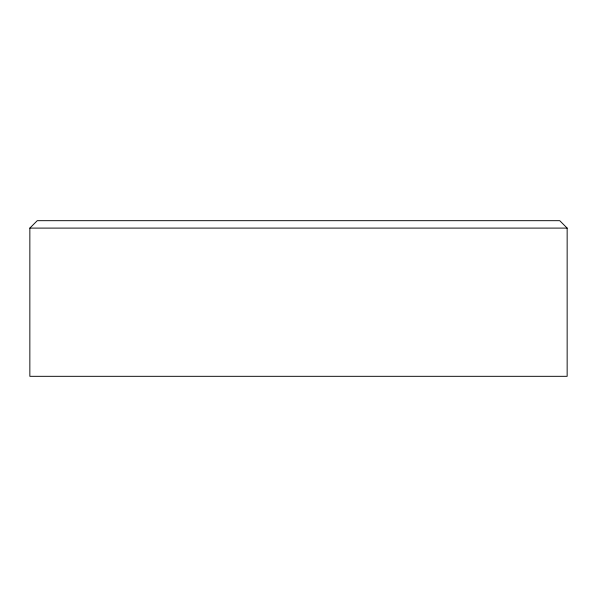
<?xml version="1.0" encoding="UTF-8"?>
<svg xmlns="http://www.w3.org/2000/svg" width="597" height="597" viewBox="0 0 597 597"><rect width="100%" height="100%" fill="white"/><g stroke="black" fill="none" stroke-linecap="round" stroke-linejoin="round"><path stroke-width="0.9" d="M29.85 228.099L37.26 220.681L559.74 220.681L567.15 228.099L567.15 376.319L29.85 376.319L29.85 228.099L567.15 228.099"/></g></svg>
